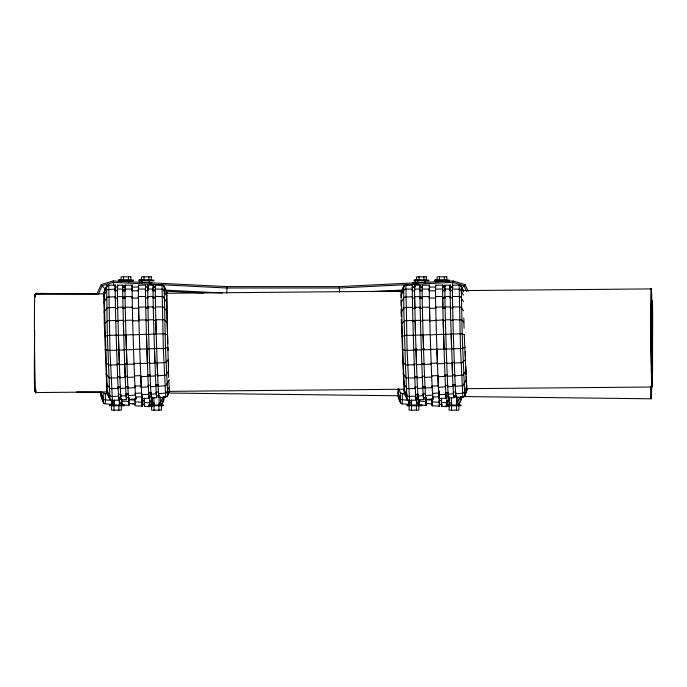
<?xml version="1.0" encoding="UTF-8"?>
<svg xmlns="http://www.w3.org/2000/svg" width="687" height="687" viewBox="0 0 687 687"><rect width="100%" height="100%" fill="white"/><g stroke="black" fill="none" stroke-linecap="round" stroke-linejoin="round"><path stroke-width="1.03" d="M101.281 391.779L101.332 397.086L103.677 403.226L105.214 403.879L112.075 404.3L112.23 402.393M103.342 402.359L103.136 392.475L105.197 393.806C106.21 405.064 104.81 408.069 101.109 396.09L101.307 393.625M119.864 401.895L119.426 404.772L119.383 397.782M119.495 397.12L119.426 404.772M128.718 397.284L128.761 405.356L129.19 402.47M142.449 404.257L142.286 406.197L134.978 405.751L134.935 398.709M142.054 397.017L142.089 406.197L142.398 404.325L144.622 404.471L144.51 406.343L144.27 398.211M142.149 398.486L142.089 406.197M144.373 398.615L144.304 406.335L149.843 406.678L149.732 395.824M151.827 397.601L152.059 406.816M151.939 396.992L151.982 404.935L149.757 404.798L149.689 401.01L151.904 401.148L151.784 402.891L154.644 403.063M160.732 396.897L160.741 405.012M401.457 403.561C397.687 400.126 397.971 393.677 398.048 388.954M398.451 388.876L398.477 397.086L401.01 403.235M398.821 388.816L400.281 392.475L400.487 402.359M400.281 392.475L402.333 393.797L402.35 403.87L409.22 404.3L409.375 402.393M416.769 404.772L416.528 397.773M425.863 397.284L425.897 405.356L426.335 402.47M432.071 398.7L432.123 405.742L439.431 406.197L439.586 404.257M439.199 397.017L439.431 406.197L439.294 398.477M446.868 395.824L446.979 406.678L441.449 406.335L441.415 398.202M441.518 398.615L441.501 400.684L439.276 400.547L439.156 402.299L432.046 401.861L432.166 400.117L425.949 399.74L425.828 401.483L418.718 401.053L418.838 399.31L416.623 399.173L416.502 400.916M449.204 406.816L448.972 397.593M449.058 400.109L449.083 396.992M457.868 396.897L457.877 405.012M117.984 320.434L118.86 350.121L124.201 349.932L123.325 320.331L117.984 320.434L117.975 321.155L115.751 321.198L115.76 320.477L107.971 320.726L104.287 323.594L107.017 393.273L110.229 399.654L112.41 400.461L109.963 350.439L108.761 285.191L106.829 286.127L103.857 292.696L104.287 323.594M126.666 397.618L126.425 399.576L125.609 386.661L127.834 386.532L127.919 388.035L135.03 387.631L134.489 375.892L140.715 375.574L140.783 376.725L147.894 376.364L146.425 334.26L133.046 334.87L132.668 320.151L125.549 320.288L126.425 349.855L133.544 349.606L133.072 334.621L123.703 335.127L123.016 307.287L117.675 307.355L117.675 308.506L115.45 308.532L115.253 296.681L107.009 297.17L103.849 302.761M123.316 321.052L125.541 321.009L125.549 320.288M167.817 343.148L167.207 322.383L164.064 319.756L155.812 319.704L156.189 334.243L153.965 334.303L153.587 319.747L148.246 319.85L148.237 320.571L146.013 320.614L145.721 307.012L138.594 307.098L138.894 320.752L132.66 320.872L132.668 320.151M146.013 320.614L146.022 319.893L138.903 320.03L139.281 334.698M155.812 319.704L155.803 320.425L153.579 320.468L153.587 319.747M403.518 383.243L407.022 388.619L415.283 388.584L414.733 376.751L416.957 376.639L417.026 377.79L422.359 377.515L421.801 363.758L424.025 363.663L424.077 364.385L431.196 364.076L430.646 349.357L444.034 349.133L443.562 334.26L430.191 334.87L429.813 320.151L422.694 320.288L423.072 335.067L423.57 349.855L430.689 349.606L430.217 334.621L420.848 335.127L420.47 320.331L415.128 320.434L415.12 321.155L412.887 321.198L412.896 320.477L405.107 320.726L401.431 323.594L404.154 393.273L407.374 399.654L408.43 400.281M422.694 320.288L422.685 321.009L420.453 321.052L420.47 320.331M436.872 349.133L437.421 363.801L444.532 363.492L443.167 319.893L429.804 320.881L429.504 307.175L422.385 307.261L422.385 308.411L420.161 308.437L419.963 296.638L414.622 296.672L414.819 308.506L412.586 308.532L412.398 296.681L404.145 297.179L400.985 302.761L401.045 305.878M443.167 319.893L443.544 334.509L451.127 334.054L451.591 348.859L444.034 349.133M400.95 298.029L400.933 296.131L403.733 290.008L405.656 289.133L412.337 289.115L412.346 290.867L414.57 290.859L414.562 289.115L419.903 289.098L419.912 290.85L422.136 290.841L422.127 289.098L429.255 289.081L429.323 298.081L435.558 298.038L435.549 296.535L442.668 296.492L443.158 320.623L445.382 320.58L445.391 319.85L450.732 319.747L452.596 375.987L447.263 376.253L447.185 375.102L444.97 375.214L445.511 386.875L438.4 387.279L437.851 375.574L431.625 375.892L432.175 387.631L425.064 388.035L424.978 386.532L422.754 386.661L423.252 395.686L417.919 396.004L417.816 394.261L415.592 394.398L415.695 396.141L407.906 396.382L403.879 389.855M464.068 328.283L463.897 322.014L461.552 319.902L452.956 319.704L452.948 320.434L450.724 320.477L450.732 319.747M107.224 391.556L107.017 393.273M115.201 290.867L115.261 285.199L115.201 290.867L117.425 290.859L117.494 285.199L117.494 287.072L117.494 285.199L122.999 285.191L123.007 287.08M112.204 400.469L119.074 400.04L119.109 398.082M138.585 285.191L138.353 290.816L132.119 290.824L132.351 285.191L125.06 285.199L125.068 287.072L125.232 285.191L125 290.841L122.767 290.85L122.836 285.199M132.351 287.08L132.179 285.199L132.119 290.824M135.992 397.034L135.957 398.984L128.649 399.43L128.229 393.806L126.004 393.934L126.107 395.686L120.775 396.004L120.672 394.261L118.456 394.398L118.55 396.141L111.311 396.519L109.911 395.789L106.734 389.855M128.229 393.806L128.332 395.549L135.442 395.119L135.339 393.368L141.565 392.99L141.977 398.597L142.209 396.657M145.541 287.072L147.937 287.08L147.937 285.191L147.705 290.79L145.472 290.799L145.541 285.199M149.319 396.21L149.285 398.142L141.977 398.597L141.565 392.99M153.115 287.072L155.511 287.08L155.511 285.191L155.271 290.781L153.046 290.781L153.107 285.199M167.207 322.383L166.95 292.696L164.116 286.135L162.012 285.199L163.351 348.541L165.722 397.112L158.86 397.533L158.448 391.968L156.224 392.105L156.327 393.849L150.994 394.175L150.891 392.423L148.675 392.56L148.77 394.304L141.659 394.742L140.715 375.574M400.95 295.273L400.985 293.555M408.774 400.444L409.555 400.461L407.108 350.439L405.897 285.191L403.801 286.135L401.448 291.726L401.414 298.124M412.346 290.867L412.406 285.199M414.57 290.859L414.802 285.191L414.811 287.072L412.415 287.072M409.349 400.469L416.219 400.04L416.253 398.082M419.912 290.85L419.972 285.199M415.695 396.141L415.197 387.09L417.421 386.961L418.237 399.911L418.495 396.966M423.802 397.618L423.767 399.568L418.237 399.911L417.816 394.261M423.252 395.686L423.149 393.943L425.373 393.806L425.785 399.439L426.026 397.481M446.464 396.219L446.224 398.151L445.811 392.56L448.036 392.432L448.139 394.175L453.472 393.849L453.368 392.105L455.593 391.968L456.005 397.533L462.866 397.112L460.488 348.541L459.148 285.199L461.252 286.127L463.27 290.902L461.26 286.127L459.328 285.182L452.475 285.199L452.415 290.781L450.183 290.781L450.423 285.182L444.91 285.199L444.841 290.799L442.617 290.799L442.857 285.182L435.558 285.199L435.498 290.816L429.263 290.833L429.323 285.199M433.136 397.043L433.102 398.984L425.785 399.439L425.682 397.567L425.992 399.43M442.849 287.072L442.677 285.199L442.617 290.799M450.423 287.072L450.251 285.199L450.183 290.781M448.036 392.432L448.448 398.013L448.68 396.081M448.645 398.005L448.336 396.141L448.448 398.013L453.978 397.67L454.013 395.746M464.953 393.728L464.73 396.055L462.669 397.12M226.787 293.194L226.95 286.608L339.335 286.608L453.059 280.957L465.09 284.598L468.113 291.288M114.025 400.598L114.3 404.445L114.403 402.565L112.187 402.427L111.878 404.291L111.809 400.461L104.046 399.757L100.877 392.792L101.504 397.095M119.624 404.78L119.736 402.9L121.96 403.046L121.848 404.918L121.702 399.31L121.651 404.909L128.958 405.364L129.07 403.492L135.287 403.879M411.17 400.598L411.436 404.437L411.547 402.565L409.134 402.419L409.1 400.564M418.718 401.053L418.993 404.918L419.104 403.046L416.691 402.9L416.623 399.173M432.166 400.117L432.321 405.751L432.432 403.879L426.017 403.484L425.949 399.74M441.535 402.573L441.655 406.343L441.758 404.463L439.345 404.317L439.225 406.197M111.878 404.291L111.964 400.573M114.094 404.437L114.162 399.782M128.761 405.356L128.804 399.74L135.03 400.117M409.014 404.291L408.945 400.461L400.744 399.448L398.013 392.792M411.238 404.437L411.307 399.774M416.571 404.772L416.691 402.9M418.795 404.909L418.838 399.31M425.897 405.356L426.215 403.492L426.103 405.364L421.019 405.038M119.358 400.916L119.478 399.173L120.955 399.267M128.804 399.74L128.684 401.483L121.582 401.053M149.689 401.01L149.568 402.754L144.236 402.427L144.356 400.684L142.132 400.555L142.011 402.299L134.91 401.861M449.049 401.139L446.825 401.01L446.705 402.754L441.38 402.427M163.549 399.241L163.403 400.985L161.368 405.15M161.17 405.141L163.918 400.04L164.202 396.622L163.686 397.498M411.436 404.437L411.358 402.565M418.993 404.918L419.147 402.994M432.321 405.751L432.475 403.819M441.655 406.343L441.81 404.394M458.306 405.141L461.063 400.04L461.338 396.622L460.548 400.985L458.504 405.15M123.703 335.127L108.915 335.29L104.647 336.39M146.425 334.26L147.396 363.492L133.999 363.346L134.558 377.043L127.447 377.403L127.37 376.253L125.146 376.364L125.695 388.155L120.362 388.464L120.277 386.961L118.052 387.09L118.55 396.141M146.022 319.893L146.4 334.509L153.982 334.054L155.451 375.978L150.118 376.253L150.049 375.102L147.825 375.214L148.366 386.875L141.256 387.279L141.17 385.776L134.944 386.128L135.442 395.119M415.128 320.434L415.506 335.273L405.519 335.333L401.783 336.39M420.848 335.127L415.532 335.024L416.52 364.711L421.852 364.479L421.303 349.692L423.527 349.614L424.077 364.385M451.127 334.054L461.14 333.813L464.695 334.672M452.244 287.595L453.059 280.957M166.821 396.785L169.303 391.195M459.732 285.26L461.303 286.591L462.162 333.934L464.73 395.592C468.714 380.95 467.066 395.283 463.236 397.017M169.431 390.328L167.396 396.055L165.524 397.112M108.177 285.251L106.829 286.135L103.857 292.696M403.973 286.127L401.603 291.769L404.325 285.732M466.224 376.691L466.705 386.042L464.232 392.32L462.36 393.308L455.687 393.711L455.593 391.968M169.217 379.679L165.91 385.682L158.147 386.326L158.062 384.823L155.837 384.952L156.327 393.849M96.841 294.139L101.169 284.59L113.2 280.957L226.95 286.608M98.353 294.208L102.183 285.749L113.372 282.366L226.916 288.008L339.369 288.008L452.888 282.366L464.068 285.758L466.628 291.4M401.002 292.705L401.448 291.726M103.789 296.131L106.94 289.648L115.193 289.115L115.261 298.184L117.486 298.167L117.477 296.664L122.827 296.638L123.016 308.437L125.24 308.411L125.24 307.261L132.359 307.175L132.66 320.872M466.353 379.688L463.055 385.682L455.283 386.326L455.198 384.823L452.982 384.952L453.472 393.849M163.162 397.481L163.223 400.976L163.678 396.605L160.432 402.539L159.032 403.269M460.299 397.481L460.367 400.976L460.822 396.605L456.718 403.123M168.813 370.688L165.893 375.111L157.675 375.866L157.117 362.341L154.901 362.435L154.412 348.61L164.459 348.472L167.954 347.39L168.057 350.464M465.795 366.686L465.958 370.697L463.038 375.119L454.82 375.875L454.751 374.724L452.527 374.836L453.068 386.446L447.735 386.755L447.641 385.252L445.425 385.381L445.915 394.304L438.804 394.742L438.701 392.998L432.484 393.376L432.587 395.119L425.476 395.549L425.373 393.806M104.012 312.121L107.198 307.819L115.45 307.381L115.751 321.198M401.26 316.295L401.156 312.13L403.982 308.059L405.914 307.458L412.586 307.381L412.887 321.198M462.196 287.896L465.09 284.598M465.52 359.679L462.093 362.633L454.322 363.062L454.262 362.341L452.037 362.444L452.596 375.987M404.154 285.749L404.789 285.44M404.617 285.448L405.321 285.26M465.09 347.39L461.595 348.472L451.591 348.859M108.761 285.191L106.665 286.135L104.312 291.726L104.304 301.979L107.249 390.731L107.533 394.218L109.98 399.216L107.327 335.505L106.614 286.582M405.15 285.26L405.897 285.191M118.456 394.398L118.877 400.049L118.765 398.177L120.981 398.039L121.298 399.903M128.727 397.558L128.847 399.43L128.727 397.558L126.314 397.704L126.004 393.934M135.648 397.112L135.76 398.984L135.648 397.112L142.054 396.717L142.175 398.589M148.976 396.279L149.088 398.151L148.976 396.279L151.389 396.133L151.509 398.005L150.891 392.423M156.834 397.67L156.524 395.798L158.937 395.652M415.592 394.398L416.013 400.049L415.901 398.177L418.323 398.031L418.435 399.903M423.458 397.704L423.767 399.568L423.458 397.704L425.871 397.558M432.784 397.112L432.896 398.992L432.784 397.112L439.199 396.717L439.319 398.589L438.306 385.785L432.089 386.137L432.587 395.119M448.534 396.133L446.121 396.279L445.811 392.56M453.368 392.105L453.781 397.679L453.669 395.806L456.082 395.66M148.77 394.304L148.28 385.381L150.505 385.252L150.59 386.747L155.923 386.446L155.382 374.836L157.606 374.716L158.147 386.326M127.447 377.403L126.391 349.606L124.167 349.692L125.223 377.515L119.882 377.79L119.813 376.639L117.589 376.751L118.138 388.584L109.877 388.61L106.373 383.234M417.421 386.961L417.507 388.464L422.84 388.164L422.29 376.364L424.514 376.253L424.583 377.403L431.702 377.043L431.135 363.354L437.361 363.079L438.4 387.279M371.409 291.614L403.321 290.026M390.508 291.64L402.196 291.065M119.882 377.79L118.825 349.881L116.601 349.958L117.666 377.902L109.405 377.979L105.953 373.883M416.52 364.711L416.459 363.99L414.235 364.084L414.802 377.902L406.541 377.979L403.097 373.883M452.037 362.444L452.098 363.165L446.756 363.397L446.705 362.676L444.48 362.77L445.039 376.364L437.928 376.725L437.851 375.574M125.223 377.515L124.656 363.758L126.88 363.655L126.932 364.385L134.051 364.076L133.501 349.357L154.412 348.61M147.336 362.77L149.56 362.667L149.611 363.397L154.953 363.165L154.901 362.435M105.506 362.418L108.529 364.823L109.903 365.098L117.151 364.806L117.099 364.084L119.315 363.99L119.375 364.711L124.708 364.479L124.656 363.758M420.873 334.878L421.346 349.941L413.746 349.958L414.295 364.806L406.034 364.96L402.651 362.418M116.163 335.084L116.635 350.207L108.383 350.422L105.059 349.623M414.991 349.176L417.121 349.099M422.453 348.91L424.583 348.833M413.308 335.084L413.78 350.207L405.528 350.43L402.204 349.631M147.774 287.072L147.928 285.191M167.783 395.583L165.473 348.283L164.167 286.591L166.486 291.726L163.583 285.749M429.495 287.072L429.495 285.191L422.204 285.199L422.196 298.124L419.972 298.141L419.903 289.098M403.75 286.582L403.767 308.343L405.433 364.66L406.807 395.386L407.125 399.216L407.949 400.014M461.475 286.582L463.476 291.735M151.389 396.133L151.303 398.005L156.636 397.67L156.224 392.105M118.765 398.177L119.074 400.04M159.058 397.524L158.448 391.968M466.748 390.319L464.249 334.56M404.154 393.273L404.849 394.209L403.132 362.77L401.431 300.047M453.669 395.806L453.978 397.67M415.901 398.177L416.219 400.04M456.202 397.533L455.893 395.66M125 290.841L124.991 289.098L132.11 289.081L132.179 298.081L138.413 298.038L138.405 296.535L145.524 296.492L145.721 308.162L147.945 308.137L147.945 306.986L153.287 306.917L153.579 320.468M138.353 290.816L138.345 289.064L145.464 289.055L145.532 297.995L147.765 297.978L147.757 296.475L153.098 296.44L153.287 308.068L155.511 308.042L155.511 306.891L163.3 306.952L166.95 311.366M117.425 290.859L117.417 289.107L122.758 289.098L122.827 298.132L125.06 298.124L125.051 296.621L132.17 296.578L132.368 308.326L138.594 308.248L138.894 320.752M420.453 321.052L420.161 307.287L414.819 307.355L414.819 308.506M422.196 298.124L422.187 296.621L429.315 296.578L429.504 308.326L435.738 308.248L435.738 307.098L442.857 307.012L442.857 308.162L445.09 308.137L445.082 306.986L450.423 306.917L450.724 320.477M435.498 290.816L435.489 289.064L442.608 289.055L442.677 297.995L444.901 297.978L444.893 296.483L450.234 296.449L450.432 308.077L452.656 308.042L452.656 306.891L460.445 306.952L463.631 310.773M34.882 294.448L104.544 293.821M166.701 293.263L402.488 291.142M462.506 290.601L651.13 288.901M35.87 392.56L107.679 391.908M168.77 391.358L404.549 389.237M466.705 388.679L652.118 387.004M147.705 290.79L147.696 289.047L153.038 289.038L153.107 297.943L155.331 297.935L155.322 296.432L163.111 296.586L166.786 302.366M444.841 290.799L444.832 289.047L450.174 289.038L450.243 297.943L452.475 297.935L452.467 296.432L460.256 296.586L463.467 301.593M412.337 289.115L412.406 298.184L414.63 298.167L414.562 289.115M155.271 290.781L155.262 289.029L163.051 289.244L166.735 295.994M452.415 290.781L452.407 289.029L460.196 289.253L463.416 295.092M118.954 279.592L121.393 279.592M141.874 279.592L139.435 279.592L139.435 282.95M416.88 279.592L415.249 279.592L415.249 282.95L417.696 282.95L417.696 280.433M437.361 279.592L435.73 279.592L435.73 282.108M118.482 280.073L133.501 280.073M138.963 280.073L153.982 280.073M413.952 280.073L428.971 280.073M434.433 280.073L449.453 280.073M118.482 280.854L133.501 280.854M138.963 280.854L153.982 280.854M413.952 280.854L428.971 280.854M434.433 280.854L449.453 280.854M149.629 282.846L151.827 282.846M412.621 282.846L418.185 282.846M108.589 285.199L115.433 285.191L115.433 287.08M162.184 285.191L155.331 285.199L155.339 287.072L155.502 285.191M405.725 285.199L412.578 285.182L412.578 287.072M122.844 287.072L125.232 287.063L125.232 285.191M138.585 287.063L132.187 287.072L132.179 285.199M419.98 287.072L422.376 287.072L422.368 285.191M429.332 287.072L435.73 287.072L435.73 285.191M153.33 287.312L155.442 287.312M411.857 287.312L413.969 287.312M449.77 287.312L452.939 287.312M109.473 404.987L124.493 404.987M148.469 404.987L163.497 404.987M406.97 404.987L421.99 404.987M445.975 404.987L460.994 404.987M109.473 405.768L124.493 405.768M148.469 405.768L163.497 405.768M406.97 405.768L421.99 405.768M445.975 405.768L460.994 405.768M35.922 293.332L97.004 294.062M76.652 391.942L101.298 392.234M167.748 393.024L398.159 395.772M463.536 396.554L651.078 398.795M398.074 396.09L398.649 397.086M402.35 403.87L401.783 403.776M112.187 402.427L114.403 402.565M119.736 402.9L121.96 403.046M129.07 403.492L135.099 403.879M142.398 404.325L144.622 404.471M165.078 290.129L222.528 292.988M166.194 291.168L203.386 293.014M402.333 393.797L405.193 393.969M105.197 393.806L107.095 393.917M448.929 402.891L451.788 403.063M449.118 404.935L446.902 404.798L446.825 401.01M162.012 285.199L163.291 285.44M167.551 334.672L164.451 333.839L156.215 333.994L156.679 348.781M408.224 400.289L408.971 400.435M111.285 400.281L111.835 400.435M162.587 285.26L164.33 286.582M401.26 403.552L401.981 403.784M101.169 284.59L105.317 289.321M405.261 395.042L406.91 398.374M166.95 292.696L166.331 291.726L168.667 377.429M113.2 280.957L113.759 285.5M466.705 386.042L466.971 389.331M438.701 392.998L439.122 398.597L446.43 398.142L446.31 396.27L446.224 398.151M432.484 393.376L432.896 398.992M423.149 393.943L423.57 399.576M169.225 387.812L169.363 389.486M148.675 392.56L149.088 398.151M135.339 393.368L135.76 398.984M120.672 394.261L121.092 399.911L126.631 399.568L126.511 397.696L126.425 399.576M444.48 362.77L444.532 363.492M431.135 363.354L431.196 364.076M421.801 363.758L421.852 364.479M414.235 364.084L414.295 364.806M157.117 362.341L157.675 375.866M133.999 363.346L134.051 364.076M444.97 375.214L445.039 376.364M431.625 375.892L431.702 377.043M422.29 376.364L422.359 377.515M414.733 376.751L414.802 377.902M155.382 374.836L155.451 375.978M147.825 375.214L147.894 376.364M134.489 375.892L134.558 377.043M117.589 376.751L117.666 377.902M452.982 384.952L453.068 386.446M445.425 385.381L445.511 386.875M432.089 386.137L432.175 387.631M422.754 386.661L422.84 388.164M415.197 387.09L415.283 388.584M155.837 384.952L155.923 386.446M148.28 385.381L148.366 386.875M134.944 386.128L135.03 387.631M125.609 386.661L125.695 388.155M118.052 387.09L118.138 388.584M455.198 384.823L455.687 393.711M447.641 385.252L448.139 394.175M424.978 386.532L425.476 395.549M168.804 380.486L169.157 386.97L166.314 393.007L158.551 393.711L158.062 384.823M150.505 385.252L150.994 394.175M127.834 386.532L128.332 395.549M120.277 386.961L120.775 396.004M465.958 370.697L466.129 374.69M454.751 374.724L455.283 386.326M447.185 375.102L447.735 386.755M424.514 376.253L425.064 388.035M416.957 376.639L417.507 388.464M150.049 375.102L150.59 386.747M141.256 387.279L140.225 363.079M127.37 376.253L127.919 388.035M119.813 376.639L120.362 388.464M454.262 362.341L454.82 375.875M446.705 362.676L447.263 376.253M424.025 363.663L424.583 377.403M417.026 377.79L415.97 349.881M168.659 366.686L168.384 359.679L165.404 362.496L157.177 363.062L156.636 348.532M149.56 362.667L150.118 376.253M465.236 351.486L465.451 357.635M453.781 348.532L454.322 363.062M446.215 348.807L446.756 363.397M437.421 363.801L436.443 334.457M149.079 348.807L149.611 363.397M139.736 349.133L140.277 363.801M126.932 364.385L125.953 334.818M119.375 364.711L118.387 335.024M453.351 333.994L453.815 348.781M445.786 334.2L446.258 349.048M423.098 334.818L423.57 349.855M148.65 334.2L149.113 349.048M139.306 334.449L139.77 349.382M452.956 319.704L453.334 334.243M445.391 319.85L445.769 334.449M436.047 320.03L436.425 334.698M415.506 335.273L414.622 296.672M412.896 320.477L413.282 335.333M156.189 334.243L155.511 306.891M148.246 319.85L148.624 334.449M115.76 320.477L116.137 335.333M463.802 317.926L463.897 322.014M452.656 306.891L452.948 320.434M445.082 306.986L445.382 320.58M435.738 307.098L436.03 320.76M429.804 320.881L429.504 307.175M422.385 307.261L422.685 321.009M401.328 319.429L401.431 323.594M339.335 286.608L339.472 292.164M147.945 306.986L148.237 320.571M125.24 307.261L125.541 321.009M117.675 307.355L117.975 321.155M452.467 296.432L452.656 308.042M444.893 296.483L445.09 308.137M442.857 308.162L442.668 296.492M435.549 296.535L435.738 308.248M422.187 296.621L422.385 308.411M401.105 309.004L401.156 312.13M155.322 296.432L155.511 308.042M147.757 296.475L147.945 308.137M138.405 296.535L138.594 308.248L138.594 307.098M125.051 296.621L125.24 308.411M117.477 296.664L117.675 308.506M452.407 289.029L452.475 297.935M444.832 289.047L444.901 297.978M439.251 390.92L439.268 392.973M435.489 289.064L435.558 298.038M400.968 299.918L400.985 301.816M155.262 289.029L155.331 297.935M147.765 297.978L147.765 285.199L153.278 285.191L153.278 287.063M138.345 289.064L138.413 298.038M124.991 289.098L125.06 298.124M117.417 289.107L117.486 298.167M450.251 285.199L450.251 287.072L452.656 287.072L452.639 285.191M450.234 296.449L450.243 297.943M442.677 285.199L442.686 287.072L445.082 287.072L445.073 285.191M429.255 289.081L429.263 290.833M429.315 296.578L429.323 298.081M419.963 296.638L419.972 298.141M414.639 287.072L414.63 285.199L420.152 285.182L420.152 287.072M412.398 296.681L412.406 298.184M153.038 289.038L153.046 290.781M153.098 296.44L153.107 297.943M145.464 289.055L145.472 290.799M145.524 296.492L145.532 297.995M138.422 287.072L138.413 285.199L145.713 285.191L145.713 287.063M132.17 296.578L132.179 298.081M122.758 289.098L122.767 290.85M122.827 296.638L122.827 298.132M115.261 285.199L115.27 287.072L117.666 287.063L117.657 285.191M115.253 296.681L115.261 298.184M450.423 306.917L450.432 308.077M420.161 307.287L420.161 308.437M414.802 285.191L414.802 287.072M412.586 307.381L412.586 308.532M153.287 306.917L153.287 308.068M145.721 307.012L145.721 308.162M132.359 307.175L132.368 308.326M123.016 307.287L123.016 308.437M115.45 307.381L115.45 308.532M458.873 405.768L458.873 410.173L449.118 410.173L449.118 405.768M456.606 397.369L456.606 404.841M456.434 405.768L456.434 410.173M451.557 405.768L451.557 410.173M451.385 397.369L451.385 404.841M445.494 280.433L445.494 282.108M444.377 276.827L444.377 280.184M439.5 276.827L439.5 280.184M438.177 280.433L438.177 282.108M425.013 280.433L425.013 282.95M423.896 276.827L423.896 280.184M419.018 276.827L419.018 280.184M418.847 405.768L418.847 410.173L409.091 410.173L409.091 405.768M416.408 405.768L416.408 410.173M411.53 405.768L411.53 410.173M161.376 405.768L161.376 410.173L151.621 410.173L151.621 405.768M159.109 397.369L159.109 404.841M158.937 405.768L158.937 410.173M154.06 405.768L154.06 410.173M153.888 397.369L153.888 404.841M149.199 280.433L149.199 282.95M148.907 276.827L148.907 280.184M144.03 276.827L144.03 280.184M141.874 280.433L141.874 282.95M128.718 280.433L128.718 282.108M128.426 276.827L128.426 280.184M123.548 276.827L123.548 280.184M121.393 280.433L121.393 282.108M121.35 405.768L121.35 410.173L111.595 410.173L111.595 405.768M118.911 405.768L118.911 410.173M114.033 405.768L114.033 410.173M36.068 390.096A49.146 0.85 89.5 0 1 34.522 343.345A49.146 0.85 89.5 0 1 35.235 297.016M34.857 391.444A49.146 0.85 -89.3 0 1 34.702 330.541M35.758 294.611A49.146 0.85 -89.3 0 1 36.128 294.225M651.628 308.772A49.146 0.85 -89.3 0 1 652.59 309.579A49.146 0.85 -89.3 0 1 652.298 361.585M651.8 384.608A49.146 0.85 -89.3 0 1 650.615 386.566M651.628 320.554A35.02 0.61 -89.3 0 1 652.315 340.546M130.874 276.827L121.11 276.827L121.11 280.184L130.874 280.184L130.874 276.827M151.355 276.827L141.591 276.827L141.591 280.184L151.355 280.184L151.355 276.827M426.335 276.827L416.58 276.827L416.58 280.184L426.335 280.184L426.335 276.827M446.816 276.827L437.061 276.827L437.061 280.184L446.816 280.184L446.816 276.827M650.692 305.423A49.146 0.85 89.5 0 0 651.886 386.12A49.146 0.85 89.5 0 0 652.289 322.306A49.146 0.85 89.5 0 0 650.692 305.423M650.958 314.775A35.02 0.61 89.5 0 0 651.817 372.277A35.02 0.61 89.5 0 0 652.1 326.806A35.02 0.61 89.5 0 0 650.958 314.775"/></g></svg>
